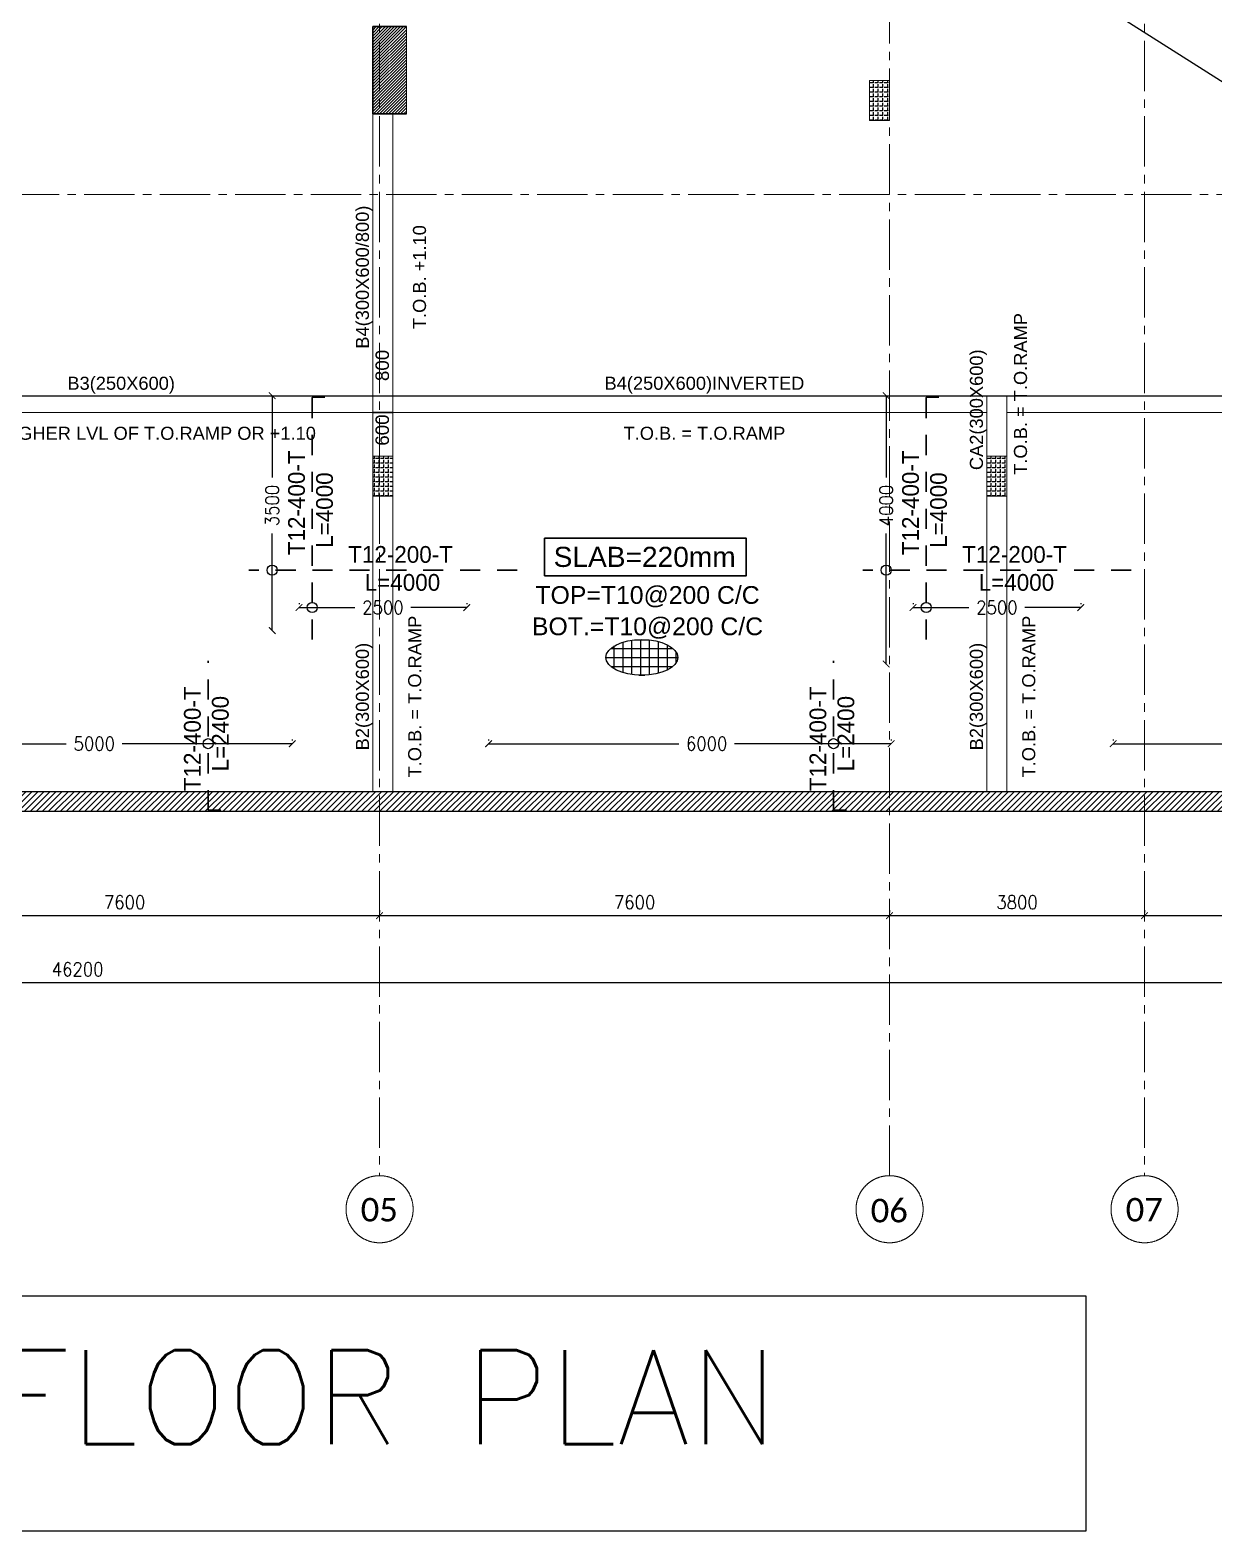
# Model space of a CAD drawing. Header units: millimetres. Extents: x -967280 to 3852, y 2833 to 1955156.
# Drawn here: x -418438 to -400794, y 567316 to 589687 of the extents above; entities that cross this region are included whole.
import ezdxf
from ezdxf.enums import TextEntityAlignment as Align

# ---------------------------------------------------------------- set-up
doc = ezdxf.new("R2010")
doc.units = ezdxf.units.MM
doc.header["$LTSCALE"] = 1000
doc.header["$PDMODE"] = 35
doc.header["$PDSIZE"] = 25
for name, pattern in [('$0$DASHED2', [0.375, 0.25, -0.125]), ('B05-FIRST FLOOR PLAN$0$DLINE', [0.55, 0.3, -0.25]), ('Columns_Structural070816$0$CENTER2', [1.125, 0.75, -0.125, 0.125, -0.125]), ('HRZN_Line-Ptrn-Sold', [9144001.0, 9144000.0, -1])]:
    doc.linetypes.add(name, pattern=pattern)
for name, color, linetype in [('_N-DIM 3', 7, 'Continuous'), ('A-ANNO-TEXT-25', 7, 'Continuous'), ('B05-FIRST FLOOR PLAN$0$STR_ROOF RFT$0$S-SYMB', 30, 'Continuous'), ('R.C. footing', 4, 'Continuous'), ('S - BATH Hach', 1, 'Continuous'), ('S - col hach', 1, 'Continuous'), ('S - dot', 1, 'Continuous'), ('S -Beams', 2, 'Continuous'), ('ST-LEVEL', 3, 'Continuous')]:
    doc.layers.add(name, color=color, linetype=linetype)
for name, color, linetype, lineweight in [('A-AX-ATT-100', 7, 'HRZN_Line-Ptrn-Sold', 18), ('BEAMS', 3, 'HRZN_Line-Ptrn-Sold', 18), ('S - column', 6, 'Continuous', 60), ('S-TEXT-1', 3, 'Continuous', 20), ('S-TEXT-3', 8, 'Continuous', 13), ('ST-000-AXIS', 9, 'Columns_Structural070816$0$CENTER2', 9), ('ST-203-SLAB-TXT', 7, 'Continuous', 30), ('ST-206-SLAB-DIM', 1, 'Continuous', 20), ('ST-RFT-BOT', 2, '$0$DASHED2', 30), ('ST-RFT-TOP', 5, '$0$DASHED2', 30)]:
    doc.layers.add(name, color=color, linetype=linetype, lineweight=lineweight)
doc.styles.add('Arial_3', font='arial.ttf', dxfattribs={"height": 7999.15942})
doc.styles.add('B05-FIRST FLOOR PLAN$0$XS-Roof RFT$0$T25-100', font='STENCIL.shx', dxfattribs={"height": 250})
doc.styles.add('Calibri_2', font='calibri.ttf', dxfattribs={"height": 300})
doc.styles.add('ISO', font='isocp2.shx', dxfattribs={"width": 0.8})
doc.styles.add('ROMANC', font='romanc.shx')
doc.styles.add('STRECTURAL', font='arial.ttf')
doc.styles.add('TUNELNO', font='romans.shx', dxfattribs={"width": 0.9})
doc.styles.add('XREF-ST-FRAMING 1ST FLOOR$0$STRECTURAL', font='arial.ttf')
doc.dimstyles.new('Copy(2) of DSEC', dxfattribs={"dimtxt": 200, "dimasz": 100, "dimexe": 50, "dimexo": 80, "dimgap": 100, "dimtad": 1, "dimdec": 0, "dimrnd": 5, "dimzin": 0, "dimdsep": 46, "dimtxsty": 'TUNELNO', "dimblk": 'ARCHTICK', "dimcen": 0.09, "dimclrd": 1, "dimclre": 1, "dimclrt": 3, "dimadec": 0, "dimazin": 0, "dimtfac": 0.78125, "dimtdec": 0, "dimtix": 1, "dimtmove": 2, "dimatfit": 3, "dimldrblk": 'ARCHTICK', "dimfxl": 1, "dimtolj": 1, "dimtzin": 0, "dimarcsym": 0})

# ---------------------------------------------------------------- blocks, each defined once
blk = doc.blocks.new('A$C46269fcd new')
at = {"layer": 'S - BATH Hach', "ltscale": 30, "transparency": 33554483}
h = blk.add_hatch(dxfattribs=at)
h.set_pattern_fill('ANSI31', color=1, scale=20)
h.set_pattern_definition([(45, (643184.17, -484711.8), (-44.9012806, 44.9012806), [])])
h.paths.add_polyline_path([(47835, 35800), (47835, -9200), (-6100, -9200), (-6100, 35800), (-5800, 35800), (-5800, -8900), (47535, -8900), (47535, 35800)])
at = {"layer": 'S - col hach', "true_color": 0xcd6928}
h = blk.add_hatch(dxfattribs=at)
h.set_pattern_fill('ANGLE', color=32, scale=10, angle=90)
h.set_pattern_definition([(90, (-418648.87, -504739.72), (-69.85, 4e-15), [50.8, -19.05]), (180, (-418648.87, -504739.72), (-9e-15, -69.85), [50.8, -19.05])])
h.paths.add_polyline_path([(35200, 1700), (34900, 1700), (34900, 1100), (35200, 1100)])
h = blk.add_hatch(dxfattribs=at)
h.set_pattern_fill('ANGLE', color=32, scale=10, angle=90)
h.set_pattern_definition([(90, (-416798.87, -510339.72), (-69.85, 4e-15), [50.8, -19.05]), (180, (-416798.87, -510339.72), (-9e-15, -69.85), [50.8, -19.05])])
h.paths.add_polyline_path([(27800, -3900), (27500, -3900), (27500, -4500), (27800, -4500)])
h = blk.add_hatch(dxfattribs=at)
h.set_pattern_fill('ANGLE', color=32, scale=10, angle=90)
h.set_pattern_definition([(90, (-416898.87, -510339.72), (-69.85, 4e-15), [50.8, -19.05]), (180, (-416898.87, -510339.72), (-9e-15, -69.85), [50.8, -19.05])])
h.paths.add_polyline_path([(36950, -3900), (36650, -3900), (36650, -4500), (36950, -4500)])
at = {"layer": 'R.C. footing', "color": 4, "ltscale": 30}
blk.add_lwpolyline([(47835, 35800), (47835, -9200), (-6100, -9200), (-6100, 35800), (-5800, 35800), (-5800, -8900), (47535, -8900), (47535, 35800)], close=True, dxfattribs=at)
at = {"layer": 'S - column', "lineweight": 15}
for points in [[(35200, 1700), (34900, 1700), (34900, 1100), (35200, 1100)], [(27800, -3900), (27500, -3900), (27500, -4500), (27800, -4500)], [(36950, -3900), (36650, -3900), (36650, -4500), (36950, -4500)]]:
    blk.add_lwpolyline(points, close=True, dxfattribs=at)
blk = doc.blocks.new('FROM FOUNDATION TO UPPER LOWER BASEMENT_COLUMNS(new2)')
at = {"layer": 'S - col hach'}
h = blk.add_hatch(dxfattribs=at)
h.set_pattern_fill('ANSI31', color=256, scale=10)
h.set_pattern_definition([(45, (193250.144, -596912.31), (-22.4506403, 22.4506403), [])])
h.paths.add_polyline_path([(444899, 611640), (444899, 612940), (444399, 612940), (444399, 611640)])
at = {"layer": 'S - column', "lineweight": 15}
blk.add_lwpolyline([(444399, 611640), (444399, 612940), (444899, 612940), (444899, 611640)], close=True, dxfattribs=at)
at = {"layer": 'ST-RFT-BOT', "color": 7, "linetype": 'Continuous', "ltscale": 30}
blk.add_lwpolyline([(444899, 612940), (444399, 612940), (444399, 611640), (444899, 611640)], dxfattribs=at)
blk = doc.blocks.new('00_block1010')
at = {"layer": 'S-TEXT-1', "style": 'ISO', "width": 0.8}
for tag, p in [('LINE_1', (40.7, 75.2)), ('LINE_2', (40.7, 44.3))]:
    blk.add_attdef(tag, text='', height=22.5, dxfattribs=at).set_placement(p, align=Align.CENTER)
at = {"layer": 'S-TEXT-3', "style": 'ISO', "width": 0.8}
blk.add_attdef('LINE_3', text='', height=18, dxfattribs=at).set_placement((40.7, 13.4), align=Align.CENTER)
blk = doc.blocks.new('_ArchTick')
at = {"color": 0, "linetype": 'ByBlock', "const_width": 0.15}
blk.add_lwpolyline([(-0.5, -0.5), (0.5, 0.5)], dxfattribs=at)
blk = doc.blocks.new('*D1073')
at = {"layer": 'Defpoints', "color": 0, "transparency": 16777216}
for p in [(-414799, 584237), (-414829, 580737), (-414799, 580737)]:
    blk.add_point(p, dxfattribs=at)
at = {"layer": 'ST-206-SLAB-DIM', "color": 1, "lineweight": -2, "transparency": 16777216}
for p, q in [((-414829, 584237), (-414829, 583017)), ((-414829, 580737), (-414829, 582183))]:
    blk.add_line(p, q, dxfattribs=at)
at = {"layer": 'ST-206-SLAB-DIM', "color": 1, "lineweight": -2, "transparency": 16777216, "xscale": 100, "yscale": 100, "zscale": 100}
for p, rotation in [((-414829, 584237), 90), ((-414829, 580737), 270)]:
    blk.add_blockref('_ArchTick', p, dxfattribs=dict(at, rotation=rotation))
at = {"layer": 'ST-206-SLAB-DIM', "color": 3, "transparency": 16777216, "insert": (-414829, 582600), "char_height": 200, "attachment_point": 5, "rotation": 90, "style": 'TUNELNO'}
blk.add_mtext('\\A1;3500', dxfattribs=at)
blk = doc.blocks.new('*D1074')
at = {"layer": 'Defpoints', "color": 0, "transparency": 16777216}
for p in [(-414429, 581064), (-411929, 581080), (-411929, 581064)]:
    blk.add_point(p, dxfattribs=at)
at = {"layer": 'ST-206-SLAB-DIM', "color": 1, "lineweight": -2, "transparency": 16777216}
for p, q in [((-414429, 581144), (-414429, 581130)), ((-414429, 581080), (-413596, 581080)), ((-411929, 581080), (-412762, 581080)), ((-411929, 581144), (-411929, 581130))]:
    blk.add_line(p, q, dxfattribs=at)
at = {"layer": 'ST-206-SLAB-DIM', "color": 1, "lineweight": -2, "transparency": 16777216, "xscale": 100, "yscale": 100, "zscale": 100, "rotation": 180}
blk.add_blockref('_ArchTick', (-414429, 581080), dxfattribs=at)
at = {"layer": 'ST-206-SLAB-DIM', "color": 1, "lineweight": -2, "transparency": 16777216, "xscale": 100, "yscale": 100, "zscale": 100}
blk.add_blockref('_ArchTick', (-411929, 581080), dxfattribs=at)
at = {"layer": 'ST-206-SLAB-DIM', "color": 3, "transparency": 16777216, "insert": (-413179, 581080), "char_height": 200, "attachment_point": 5, "style": 'TUNELNO'}
blk.add_mtext('\\A1;2500', dxfattribs=at)
blk = doc.blocks.new('*D1075')
at = {"layer": 'Defpoints', "color": 0, "transparency": 16777216}
for p in [(-405649, 584237), (-405679, 580237), (-405649, 580237)]:
    blk.add_point(p, dxfattribs=at)
at = {"layer": 'ST-206-SLAB-DIM', "color": 1, "lineweight": -2, "transparency": 16777216}
for p, q in [((-405679, 584237), (-405679, 583017)), ((-405679, 580237), (-405679, 582183))]:
    blk.add_line(p, q, dxfattribs=at)
at = {"layer": 'ST-206-SLAB-DIM', "color": 1, "lineweight": -2, "transparency": 16777216, "xscale": 100, "yscale": 100, "zscale": 100}
for p, rotation in [((-405679, 584237), 90), ((-405679, 580237), 270)]:
    blk.add_blockref('_ArchTick', p, dxfattribs=dict(at, rotation=rotation))
at = {"layer": 'ST-206-SLAB-DIM', "color": 3, "transparency": 16777216, "insert": (-405679, 582600), "char_height": 200, "attachment_point": 5, "rotation": 90, "style": 'TUNELNO'}
blk.add_mtext('\\A1;4000', dxfattribs=at)
blk = doc.blocks.new('*D1076')
at = {"layer": 'Defpoints', "color": 0, "transparency": 16777216}
for p in [(-405279, 581064), (-402779, 581080), (-402779, 581064)]:
    blk.add_point(p, dxfattribs=at)
at = {"layer": 'ST-206-SLAB-DIM', "color": 1, "lineweight": -2, "transparency": 16777216}
for p, q in [((-405279, 581144), (-405279, 581130)), ((-405279, 581080), (-404446, 581080)), ((-402779, 581080), (-403612, 581080)), ((-402779, 581144), (-402779, 581130))]:
    blk.add_line(p, q, dxfattribs=at)
at = {"layer": 'ST-206-SLAB-DIM', "color": 1, "lineweight": -2, "transparency": 16777216, "xscale": 100, "yscale": 100, "zscale": 100, "rotation": 180}
blk.add_blockref('_ArchTick', (-405279, 581080), dxfattribs=at)
at = {"layer": 'ST-206-SLAB-DIM', "color": 1, "lineweight": -2, "transparency": 16777216, "xscale": 100, "yscale": 100, "zscale": 100}
blk.add_blockref('_ArchTick', (-402779, 581080), dxfattribs=at)
at = {"layer": 'ST-206-SLAB-DIM', "color": 3, "transparency": 16777216, "insert": (-404029, 581080), "char_height": 200, "attachment_point": 5, "style": 'TUNELNO'}
blk.add_mtext('\\A1;2500', dxfattribs=at)
blk = doc.blocks.new('*D1079')
at = {"layer": 'Defpoints', "color": 0, "transparency": 16777216}
for p in [(-402296, 579034), (-396296, 579050), (-396296, 579034)]:
    blk.add_point(p, dxfattribs=at)
at = {"layer": 'ST-206-SLAB-DIM', "color": 1, "lineweight": -2, "transparency": 16777216}
for p, q in [((-402296, 579114), (-402296, 579100)), ((-402296, 579050), (-399459, 579050)), ((-396296, 579050), (-398633, 579050)), ((-396296, 579114), (-396296, 579100))]:
    blk.add_line(p, q, dxfattribs=at)
at = {"layer": 'ST-206-SLAB-DIM', "color": 1, "lineweight": -2, "transparency": 16777216, "xscale": 100, "yscale": 100, "zscale": 100, "rotation": 180}
blk.add_blockref('_ArchTick', (-402296, 579050), dxfattribs=at)
at = {"layer": 'ST-206-SLAB-DIM', "color": 1, "lineweight": -2, "transparency": 16777216, "xscale": 100, "yscale": 100, "zscale": 100}
blk.add_blockref('_ArchTick', (-396296, 579050), dxfattribs=at)
at = {"layer": 'ST-206-SLAB-DIM', "color": 3, "transparency": 16777216, "insert": (-399046, 579050), "char_height": 200, "attachment_point": 5, "style": 'TUNELNO'}
blk.add_mtext('\\A1;6000', dxfattribs=at)
blk = doc.blocks.new('*D1080')
at = {"layer": 'Defpoints', "color": 0, "transparency": 16777216}
for p in [(-411604, 579034), (-405604, 579050), (-405604, 579034)]:
    blk.add_point(p, dxfattribs=at)
at = {"layer": 'ST-206-SLAB-DIM', "color": 1, "lineweight": -2, "transparency": 16777216}
for p, q in [((-411604, 579114), (-411604, 579100)), ((-411604, 579050), (-408767, 579050)), ((-405604, 579050), (-407941, 579050)), ((-405604, 579114), (-405604, 579100))]:
    blk.add_line(p, q, dxfattribs=at)
at = {"layer": 'ST-206-SLAB-DIM', "color": 1, "lineweight": -2, "transparency": 16777216, "xscale": 100, "yscale": 100, "zscale": 100, "rotation": 180}
blk.add_blockref('_ArchTick', (-411604, 579050), dxfattribs=at)
at = {"layer": 'ST-206-SLAB-DIM', "color": 1, "lineweight": -2, "transparency": 16777216, "xscale": 100, "yscale": 100, "zscale": 100}
blk.add_blockref('_ArchTick', (-405604, 579050), dxfattribs=at)
at = {"layer": 'ST-206-SLAB-DIM', "color": 3, "transparency": 16777216, "insert": (-408354, 579050), "char_height": 200, "attachment_point": 5, "style": 'TUNELNO'}
blk.add_mtext('\\A1;6000', dxfattribs=at)
blk = doc.blocks.new('*D1081')
at = {"layer": 'Defpoints', "color": 0, "transparency": 16777216}
for p in [(-419529, 579034), (-414529, 579050), (-414529, 579034)]:
    blk.add_point(p, dxfattribs=at)
at = {"layer": 'ST-206-SLAB-DIM', "color": 1, "lineweight": -2, "transparency": 16777216}
for p, q in [((-419529, 579114), (-419529, 579100)), ((-419529, 579050), (-417897, 579050)), ((-414529, 579050), (-417063, 579050)), ((-414529, 579114), (-414529, 579100))]:
    blk.add_line(p, q, dxfattribs=at)
at = {"layer": 'ST-206-SLAB-DIM', "color": 1, "lineweight": -2, "transparency": 16777216, "xscale": 100, "yscale": 100, "zscale": 100, "rotation": 180}
blk.add_blockref('_ArchTick', (-419529, 579050), dxfattribs=at)
at = {"layer": 'ST-206-SLAB-DIM', "color": 1, "lineweight": -2, "transparency": 16777216, "xscale": 100, "yscale": 100, "zscale": 100}
blk.add_blockref('_ArchTick', (-414529, 579050), dxfattribs=at)
at = {"layer": 'ST-206-SLAB-DIM', "color": 3, "transparency": 16777216, "insert": (-417480, 579050), "char_height": 200, "attachment_point": 5, "style": 'TUNELNO'}
blk.add_mtext('\\A1;5000', dxfattribs=at)
blk = doc.blocks.new('Grid - HRZN_G-Datm-Grid-Head-1554275-FIRST FLOOR FFL_1_')
at = {"layer": 'A-AX-ATT-100'}
blk.add_circle((0, 0), 5, dxfattribs=at)
blk = doc.blocks.new('*D1513')
at = {"layer": '_N-DIM 3', "color": 1, "linetype": 'Continuous', "lineweight": -2, "ltscale": 30, "transparency": 16777216}
for p, q in [((555899, 699769), (555899, 699739)), ((563099, 699689), (555899, 699689)), ((563099, 699769), (563099, 699739))]:
    blk.add_line(p, q, dxfattribs=at)
at = {"layer": 'Defpoints', "color": 0, "linetype": 'Continuous', "ltscale": 30, "transparency": 16777216}
for p in [(555899, 699689), (555899, 699689), (563099, 699689)]:
    blk.add_point(p, dxfattribs=at)
at = {"layer": '_N-DIM 3', "color": 1, "linetype": 'Continuous', "lineweight": -2, "ltscale": 30, "transparency": 16777216, "xscale": 100, "yscale": 100, "zscale": 100, "rotation": 180}
blk.add_blockref('_ArchTick', (555899, 699689), dxfattribs=at)
at = {"layer": '_N-DIM 3', "color": 1, "linetype": 'Continuous', "lineweight": -2, "ltscale": 30, "transparency": 16777216, "xscale": 100, "yscale": 100, "zscale": 100}
blk.add_blockref('_ArchTick', (563099, 699689), dxfattribs=at)
at = {"layer": '_N-DIM 3', "color": 3, "linetype": 'Continuous', "ltscale": 30, "transparency": 16777216, "insert": (559499, 699889), "char_height": 200, "attachment_point": 5, "style": 'TUNELNO'}
blk.add_mtext('\\A1;7200', dxfattribs=at)
blk = doc.blocks.new('*D1514')
at = {"layer": '_N-DIM 3', "color": 1, "linetype": 'Continuous', "lineweight": -2, "ltscale": 30, "transparency": 16777216}
for p, q in [((552099, 699769), (552099, 699739)), ((555899, 699689), (552099, 699689)), ((555899, 699769), (555899, 699739))]:
    blk.add_line(p, q, dxfattribs=at)
at = {"layer": 'Defpoints', "color": 0, "linetype": 'Continuous', "ltscale": 30, "transparency": 16777216}
for p in [(552099, 699689), (552099, 699689), (555899, 699689)]:
    blk.add_point(p, dxfattribs=at)
at = {"layer": '_N-DIM 3', "color": 1, "linetype": 'Continuous', "lineweight": -2, "ltscale": 30, "transparency": 16777216, "xscale": 100, "yscale": 100, "zscale": 100, "rotation": 180}
blk.add_blockref('_ArchTick', (552099, 699689), dxfattribs=at)
at = {"layer": '_N-DIM 3', "color": 1, "linetype": 'Continuous', "lineweight": -2, "ltscale": 30, "transparency": 16777216, "xscale": 100, "yscale": 100, "zscale": 100}
blk.add_blockref('_ArchTick', (555899, 699689), dxfattribs=at)
at = {"layer": '_N-DIM 3', "color": 3, "linetype": 'Continuous', "ltscale": 30, "transparency": 16777216, "insert": (553999, 699889), "char_height": 200, "attachment_point": 5, "style": 'TUNELNO'}
blk.add_mtext('\\A1;3800', dxfattribs=at)
blk = doc.blocks.new('*D1515')
at = {"layer": '_N-DIM 3', "color": 1, "linetype": 'Continuous', "lineweight": -2, "ltscale": 30, "transparency": 16777216}
for p, q in [((544499, 699769), (544499, 699739)), ((552099, 699689), (544499, 699689)), ((552099, 699769), (552099, 699739))]:
    blk.add_line(p, q, dxfattribs=at)
at = {"layer": 'Defpoints', "color": 0, "linetype": 'Continuous', "ltscale": 30, "transparency": 16777216}
for p in [(544499, 699689), (544499, 699689), (552099, 699689)]:
    blk.add_point(p, dxfattribs=at)
at = {"layer": '_N-DIM 3', "color": 1, "linetype": 'Continuous', "lineweight": -2, "ltscale": 30, "transparency": 16777216, "xscale": 100, "yscale": 100, "zscale": 100, "rotation": 180}
blk.add_blockref('_ArchTick', (544499, 699689), dxfattribs=at)
at = {"layer": '_N-DIM 3', "color": 1, "linetype": 'Continuous', "lineweight": -2, "ltscale": 30, "transparency": 16777216, "xscale": 100, "yscale": 100, "zscale": 100}
blk.add_blockref('_ArchTick', (552099, 699689), dxfattribs=at)
at = {"layer": '_N-DIM 3', "color": 3, "linetype": 'Continuous', "ltscale": 30, "transparency": 16777216, "insert": (548299, 699889), "char_height": 200, "attachment_point": 5, "style": 'TUNELNO'}
blk.add_mtext('\\A1;7600', dxfattribs=at)
blk = doc.blocks.new('*D1516')
at = {"layer": '_N-DIM 3', "color": 1, "linetype": 'Continuous', "lineweight": -2, "ltscale": 30, "transparency": 16777216}
for p, q in [((536899, 699769), (536899, 699739)), ((544499, 699689), (536899, 699689)), ((544499, 699769), (544499, 699739))]:
    blk.add_line(p, q, dxfattribs=at)
at = {"layer": 'Defpoints', "color": 0, "linetype": 'Continuous', "ltscale": 30, "transparency": 16777216}
for p in [(536899, 699689), (536899, 699689), (544499, 699689)]:
    blk.add_point(p, dxfattribs=at)
at = {"layer": '_N-DIM 3', "color": 1, "linetype": 'Continuous', "lineweight": -2, "ltscale": 30, "transparency": 16777216, "xscale": 100, "yscale": 100, "zscale": 100, "rotation": 180}
blk.add_blockref('_ArchTick', (536899, 699689), dxfattribs=at)
at = {"layer": '_N-DIM 3', "color": 1, "linetype": 'Continuous', "lineweight": -2, "ltscale": 30, "transparency": 16777216, "xscale": 100, "yscale": 100, "zscale": 100}
blk.add_blockref('_ArchTick', (544499, 699689), dxfattribs=at)
at = {"layer": '_N-DIM 3', "color": 3, "linetype": 'Continuous', "ltscale": 30, "transparency": 16777216, "insert": (540699, 699889), "char_height": 200, "attachment_point": 5, "style": 'TUNELNO'}
blk.add_mtext('\\A1;7600', dxfattribs=at)
blk = doc.blocks.new('*D1520')
at = {"layer": '_N-DIM 3', "color": 1, "linetype": 'Continuous', "lineweight": -2, "ltscale": 30, "transparency": 16777216}
for p, q in [((516899, 698769), (516899, 698739)), ((563099, 698689), (516899, 698689)), ((563099, 698769), (563099, 698739))]:
    blk.add_line(p, q, dxfattribs=at)
at = {"layer": 'Defpoints', "color": 0, "linetype": 'Continuous', "ltscale": 30, "transparency": 16777216}
for p in [(516899, 698689), (516899, 698689), (563099, 698689)]:
    blk.add_point(p, dxfattribs=at)
at = {"layer": '_N-DIM 3', "color": 1, "linetype": 'Continuous', "lineweight": -2, "ltscale": 30, "transparency": 16777216, "xscale": 100, "yscale": 100, "zscale": 100, "rotation": 180}
blk.add_blockref('_ArchTick', (516899, 698689), dxfattribs=at)
at = {"layer": '_N-DIM 3', "color": 1, "linetype": 'Continuous', "lineweight": -2, "ltscale": 30, "transparency": 16777216, "xscale": 100, "yscale": 100, "zscale": 100}
blk.add_blockref('_ArchTick', (563099, 698689), dxfattribs=at)
at = {"layer": '_N-DIM 3', "color": 3, "linetype": 'Continuous', "ltscale": 30, "transparency": 16777216, "insert": (539999, 698889), "char_height": 200, "attachment_point": 5, "style": 'TUNELNO'}
blk.add_mtext('\\A1;46200', dxfattribs=at)
blk = doc.blocks.new('AXES-00')
at = {"layer": 'ST-000-AXIS'}
for p, q in [((544498.9, 750979.6), (544498.9, 695813.8)), ((552098.9, 695813.8), (552098.9, 750979.6)), ((555898.9, 750979.6), (555898.9, 695813.8)), ((575723.2, 710439.7), (505674.3, 710439.7))]:
    blk.add_line(p, q, dxfattribs=at)
at = {"layer": 'A-AX-ATT-100', "xscale": 99.99999999999993, "yscale": 99.99999999999993, "zscale": 99.99999999999993, "rotation": 180}
for p in [(544498.9, 695313.8), (555898.9, 695313.8)]:
    blk.add_blockref('Grid - HRZN_G-Datm-Grid-Head-1554275-FIRST FLOOR FFL_1_', p, dxfattribs=at)
at = {"layer": 'A-AX-ATT-100', "xscale": 99.99999999999993, "yscale": 99.99999999999993, "zscale": 99.99999999999993}
blk.add_blockref('Grid - HRZN_G-Datm-Grid-Head-1554275-FIRST FLOOR FFL_1_', (552098.9, 695313.8), dxfattribs=at)
at = {"layer": 'A-AX-ATT-100', "linetype": 'Continuous', "lineweight": 13, "char_height": 350, "width": 673.417, "attachment_point": 1, "style": 'Calibri_2'}
for s, insert in [('05', (544218, 695481.8)), ('06', (551817.7, 695468.8)), ('07', (555618, 695481.8))]:
    blk.add_mtext(s, dxfattribs=dict(at, insert=insert))
at = {"layer": '_N-DIM 3', "color": 3, "linetype": 'Continuous', "ltscale": 30}
for base, p1, p2, picture, middle in [((536898.9, 699688.7), (544498.9, 699688.7), (536898.9, 699688.7), '*D1516', (540698.9, 699888.7)), ((544498.9, 699688.7), (552098.9, 699688.7), (544498.9, 699688.7), '*D1515', (548298.9, 699888.7)), ((552098.9, 699688.7), (555898.9, 699688.7), (552098.9, 699688.7), '*D1514', (553998.9, 699888.7)), ((555898.9, 699688.7), (563098.9, 699688.7), (555898.9, 699688.7), '*D1513', (559498.9, 699888.7)), ((516898.9, 698688.7), (563098.9, 698688.7), (516898.9, 698688.7), '*D1520', (539998.9, 698888.7))]:
    dim = blk.add_linear_dim(base=base, p1=p1, p2=p2, dimstyle='Copy(2) of DSEC', dxfattribs=at)
    dim.commit()
    dim.dimension.update_dxf_attribs({"geometry": picture, "text_midpoint": middle})

msp = doc.modelspace()

# ---------------------------------------------------------------- hatches: boundary and pattern name
at = {"layer": 'ST-LEVEL'}
h = msp.add_hatch(dxfattribs=at)
h.set_pattern_fill('NET', color=6, scale=1057.870248)
h.set_pattern_definition([(0, (-436179.6, 617492.23), (0, 132.23378), []), (90, (-436179.6, 617492.23), (-132.23378, 8e-15), [])])
edge = h.paths.add_edge_path()
edge.add_ellipse((-409320.6, 580336.8), major_axis=(535.4, 0), ratio=0.4996806, start_angle=0, end_angle=360)

# ---------------------------------------------------------------- linework, layer by layer
at = {"layer": 'B05-FIRST FLOOR PLAN$0$STR_ROOF RFT$0$S-SYMB'}
for centre in [(-414829.3, 581636.9), (-405679.3, 581636.9), (-414232.2, 581080), (-405082.2, 581080), (-415784.7, 579050.4), (-406462.6, 579050.4)]:
    msp.add_circle(centre, 75, dxfattribs=at)
at = {"layer": 'BEAMS', "color": 3, "ltscale": 30}
for p, q in [((-413328.7, 583337.4), (-413328.7, 588437.4)), ((-413028.7, 588437.4), (-413028.7, 583337.4))]:
    msp.add_line(p, q, dxfattribs=at)
at = {"layer": 'BEAMS'}
for p, q in [((-439828.7, 584237.4), (-413328.7, 584237.4)), ((-413028.7, 584237.4), (-404178.7, 584237.4)), ((-404178.7, 584237.4), (-404178.7, 578337.4)), ((-403878.7, 578337.4), (-403878.7, 584237.4)), ((-420728.7, 583987.4), (-413328.7, 583987.4)), ((-413028.7, 583987.4), (-404178.7, 583987.4)), ((-413328.7, 582737.4), (-413328.7, 578337.4)), ((-413028.7, 578337.4), (-413028.7, 582737.4))]:
    msp.add_line(p, q, dxfattribs=at)
for points in [[(-404178.7, 584237.4), (-413028.7, 584237.4)], [(-394713.4, 584237.4), (-403878.7, 584237.4)], [(-403878.7, 583987.4), (-394713.4, 583987.4)]]:
    msp.add_lwpolyline(points, dxfattribs=at)
at = {"layer": 'S - dot'}
msp.add_line((-439928.7, 613837.4), (-393293.7, 584237.4), dxfattribs=at)
msp.add_line((-439928.7, 613837.4), (-393293.7, 584237.4), dxfattribs=at)
at = {"layer": 'S -Beams', "color": 6, "ltscale": 30}
msp.add_lwpolyline([(-446928.7, 623037.4), (-392993.7, 623037.4), (-392993.7, 616837.4), (-413028.7, 616837.4), (-413028.7, 613637.4), (-417228.7, 613637.4), (-417228.7, 614837.4), (-423078.7, 614837.4), (-423078.7, 612537.4), (-430728.7, 612537.4), (-430728.7, 616037.4), (-435928.7, 616037.4), (-435928.7, 614237.4), (-439928.7, 614237.4), (-439928.7, 608037.4), (-440628.7, 608037.4), (-440628.7, 593037.4), (-439928.7, 593037.4), (-439928.7, 586837.4), (-439828.7, 586837.4), (-439828.7, 584237.4), (-392993.7, 584237.4), (-392993.7, 578037.4), (-446928.7, 578037.4)], close=True, dxfattribs=at)
at = {"layer": 'S -Beams'}
msp.add_lwpolyline([(-435275.3, 567315.8), (-402699.4, 567315.8), (-402699.4, 570816.2), (-435275.3, 570816.2)], close=True, dxfattribs=at)
msp.add_lwpolyline([(-435275.3, 567315.8), (-402699.4, 567315.8), (-402699.4, 570816.2), (-435275.3, 570816.2)], close=True, dxfattribs=at)
at = {"layer": 'ST-203-SLAB-TXT'}
msp.add_lwpolyline([(-410769.3, 582112.9), (-407764.3, 582112.9), (-407764.3, 581554.1), (-410769.3, 581554.1)], close=True, dxfattribs=at)
at = {"layer": 'ST-LEVEL'}
msp.add_ellipse((-409320.6, 580336.8), major_axis=(535.4, 0), ratio=0.4996806, dxfattribs=at)
at = {"layer": 'ST-RFT-BOT', "color": 1, "linetype": 'Continuous', "ltscale": 30}
msp.add_line((-413328.7, 583987.4), (-413028.7, 583987.4), dxfattribs=at)
at = {"layer": 'ST-RFT-TOP', "linetype": 'B05-FIRST FLOOR PLAN$0$DLINE'}
for points in [[(-414042.2, 584217.4), (-414217.2, 584217.4, 0.4142136), (-414232.2, 584202.4), (-414232.2, 580387.4)], [(-404892.2, 584217.4), (-405067.2, 584217.4, 0.4142136), (-405082.2, 584202.4), (-405082.2, 580387.4)]]:
    msp.add_lwpolyline(points, format="xyb", dxfattribs=at)
for points in [[(-411178.6, 581636.9), (-415178.6, 581636.9)], [(-402028.6, 581636.9), (-406028.6, 581636.9)], [(-415594.7, 578057.4), (-415784.7, 578057.4), (-415784.7, 580287.4)], [(-406272.6, 578057.4), (-406462.6, 578057.4), (-406462.6, 580287.4)]]:
    msp.add_lwpolyline(points, dxfattribs=at)

# ---------------------------------------------------------------- block references
at = {"layer": 'S - column', "color": 7, "true_color": 0xffffff}
msp.add_blockref('A$C46269fcd new', (-440828.7, 587237.4), dxfattribs=at)
at = {"layer": 'S - column'}
msp.add_blockref('FROM FOUNDATION TO UPPER LOWER BASEMENT_COLUMNS(new2)', (-857727.6, -23202.4), dxfattribs=at)
at = {"layer": 'S -Beams'}
msp.add_blockref('AXES-00', (-957727.6, -123202.4), dxfattribs=at)
at = {"layer": 'ST-LEVEL'}
ref = msp.add_blockref('00_block1010', (-409542.2, 580396.2), dxfattribs=dict(at, xscale=7.537325519637018, yscale=7.537325519637018, zscale=7.537325519637018))
ref.add_attrib('LINE_1', 'TOP=T10@200 C/C', dxfattribs={"layer": 'S-TEXT-1', "height": 264.468, "style": 'STRECTURAL'}).set_placement((-409235.6, 581055.3), align=Align.BOTTOM_CENTER)
ref.add_attrib('LINE_2', 'BOT.=T10@200 C/C', dxfattribs={"layer": 'S-TEXT-1', "height": 264.468, "style": 'STRECTURAL'}).set_placement((-409235.6, 580666.9), align=Align.CENTER)

# ---------------------------------------------------------------- texts
at = {"layer": 'A-ANNO-TEXT-25', "insert": (-434586.9, 570008.7), "char_height": 1400, "attachment_point": 1, "style": 'ROMANC'}
msp.add_mtext_dynamic_manual_height_columns('{\\Fsimplex|c0;OUTER LANDING FLOOR PLAN}', width=42696.433, gutter_width=8268.9, heights=[0], dxfattribs=at)
at = {"layer": 'BEAMS', "color": 1, "style": 'Arial_3'}
for s, height, p in [('B4(300X600/800)', 194.734, (-413328.7, 586004.1)), ('T.O.B. +1.10', 194.734, (-412478.2, 586004.1)), ('800', 200.14, (-413028.9, 584688.1)), ('600', 200.14, (-413028.9, 583724.3))]:
    msp.add_text(s, height=height, rotation=90, dxfattribs=at).set_placement(p, align=Align.BOTTOM_CENTER)
at = {"layer": 'BEAMS', "style": 'Arial_3'}
for s, p in [('T.O.B. = T.O.RAMP', (-403521.9, 584263.2)), ('CA2(300X600)', (-404178.7, 584027.4)), ('T.O.B. = T.O.RAMP', (-412549.3, 579752.6)), ('T.O.B. = T.O.RAMP', (-403399.3, 579752.6)), ('B2(300X600)', (-413328.7, 579752.6)), ('B2(300X600)', (-404178.7, 579752.6))]:
    msp.add_text(s, height=194.734, rotation=90, dxfattribs=at).set_placement(p, align=Align.BOTTOM_CENTER)
for s, p in [('B3(250X600)', (-417079.8, 584267.1)), ('B4(250X600)INVERTED', (-408387.4, 584267.1)), ('T.O.B. = HIGHER LVL OF T.O.RAMP OR +1.10', (-417079.8, 583521.1)), ('T.O.B. = T.O.RAMP', (-408387.4, 583521.1))]:
    msp.add_text(s, height=194.734, dxfattribs=at).set_placement(p, align=Align.BOTTOM_CENTER)
at = {"layer": 'ST-203-SLAB-TXT', "style": 'B05-FIRST FLOOR PLAN$0$XS-Roof RFT$0$T25-100'}
for s, p in [('T12-400-T', (-414341.5, 581860)), ('T12-400-T', (-405191.5, 581860)), ('L=4000', (-413924.8, 581969.4)), ('L=4000', (-404774.8, 581969.4)), ('T12-400-T', (-415894, 578342.9)), ('T12-400-T', (-406571.8, 578342.9)), ('L=2400', (-415477.3, 578637.3)), ('L=2400', (-406155.1, 578637.3))]:
    msp.add_text(s, height=250, rotation=90, dxfattribs=at).set_placement(p)
for s, p in [('T12-200-T', (-413696.4, 581746.1)), ('T12-200-T', (-404546.4, 581746.1)), ('L=4000', (-413450.6, 581329.5)), ('L=4000', (-404300.6, 581329.5))]:
    msp.add_text(s, height=250, dxfattribs=at).set_placement(p)
at = {"layer": 'ST-203-SLAB-TXT', "insert": (-409278.2, 581832.7), "char_height": 299.99, "attachment_point": 5, "style": 'XREF-ST-FRAMING 1ST FLOOR$0$STRECTURAL'}
msp.add_mtext('SLAB=220mm', dxfattribs=at)

# ---------------------------------------------------------------- dimensions: what is measured, and where the dimension line sits
at = {"layer": 'ST-206-SLAB-DIM'}
for base, p1, p2, angle, picture, middle in [((-414829.4, 580737.4), (-414799.4, 584237.4), (-414799.4, 580737.4), 270, '*D1073', (-414829.4, 582599.8)), ((-405679.4, 580237.4), (-405649.4, 584237.4), (-405649.4, 580237.4), 270, '*D1075', (-405679.4, 582599.8)), ((-411928.7, 581080), (-414428.7, 581063.8), (-411928.7, 581063.8), 0, '*D1074', (-413178.7, 581080)), ((-402778.7, 581080), (-405278.7, 581063.8), (-402778.7, 581063.8), 0, '*D1076', (-404028.7, 581080)), ((-414528.7, 579050.4), (-419528.7, 579034.2), (-414528.7, 579034.2), 0, '*D1081', (-417479.7, 579050.4)), ((-405603.7, 579050.4), (-411603.7, 579034.2), (-405603.7, 579034.2), 0, '*D1080', (-408353.7, 579050.4)), ((-396296, 579050.4), (-402296, 579034.2), (-396296, 579034.2), 0, '*D1079', (-399046, 579050.4))]:
    dim = msp.add_linear_dim(base=base, p1=p1, p2=p2, angle=angle, dimstyle='Copy(2) of DSEC', dxfattribs=at)
    dim.commit()
    dim.dimension.update_dxf_attribs({"geometry": picture, "text_midpoint": middle, "dimtype": 161})

doc.saveas('drawing.dxf')
